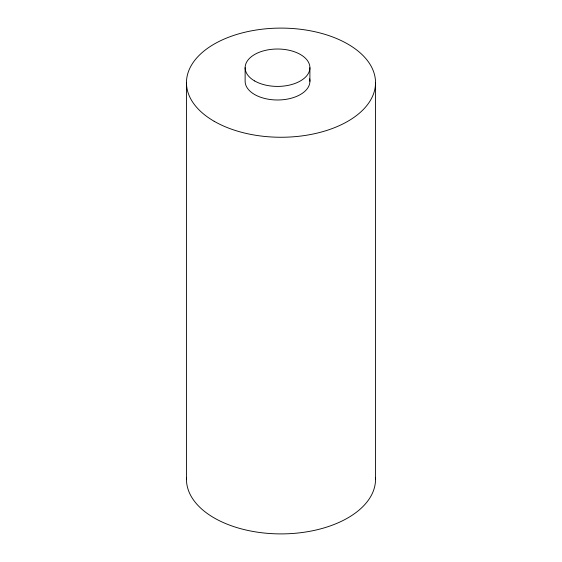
<?xml version="1.0" encoding="UTF-8"?>
<svg xmlns="http://www.w3.org/2000/svg" width="562" height="562" viewBox="0 0 562 562"><rect width="100%" height="100%" fill="white"/><g stroke="black" fill="none" stroke-linecap="round" stroke-linejoin="round"><path stroke-width="0.84" d="M375.528 82.677L375.528 479.323M309.901 67.714L309.901 81.293M245.13 67.714L245.13 81.293A32.385 18.701 0 0 0 279.637 99.952A32.385 18.701 0 0 0 309.627 78.856M186.472 82.677L186.472 479.323M375.486 477.658A94.528 54.577 0 0 1 281 533.9A94.528 54.577 0 0 1 186.514 477.658M214.157 121.273A94.528 54.577 0 0 0 372.311 96.805A94.528 54.577 0 0 0 256.532 29.962A94.528 54.577 0 0 0 214.157 121.273M254.621 80.935A32.385 18.701 0 0 0 308.798 72.554A32.385 18.701 0 0 0 269.135 49.653A32.385 18.701 0 0 0 254.621 80.935"/></g></svg>
